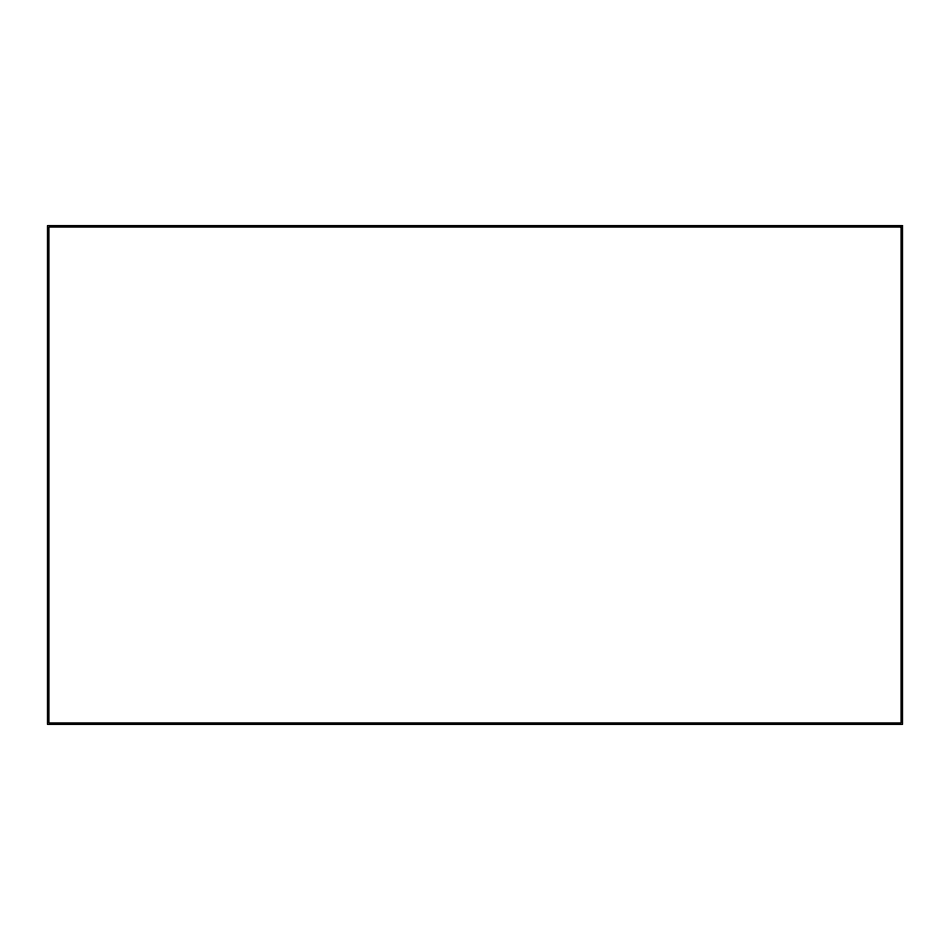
<?xml version="1.0" encoding="UTF-8"?>
<svg xmlns="http://www.w3.org/2000/svg" width="950" height="950" viewBox="0 0 950 950"><rect width="100%" height="100%" fill="white"/><g stroke="black" fill="none" stroke-linecap="round" stroke-linejoin="round"><path stroke-width="1.43" d="M902.5 225.625L47.5 225.625L47.5 724.375L902.5 724.375L902.5 225.625M901.075 227.05L48.925 227.05L48.925 722.95L901.075 722.95L901.075 227.05"/></g></svg>
